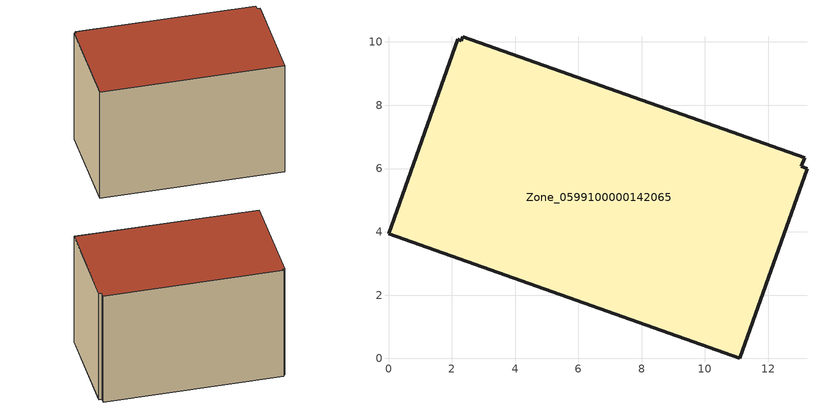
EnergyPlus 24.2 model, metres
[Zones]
Zone_0599100000142065
 floor ground (C_G): 2.35,10.17 13.15,6.34 13.04,6.07 13.22,6 11.09,0 0,3.93 2.18,10.08 2.3,10.04 z0.49
 wall outside (C_F): 11.09,0 13.22,6 13.04,6.07 13.15,6.34 2.35,10.17 2.3,10.04 2.18,10.08 0,3.93 11.09,0 z0.49:8.44
 roof outside (C_R): 13.15,6.34 2.35,10.17 2.3,10.04 2.18,10.08 0,3.93 11.09,0 13.22,6 13.04,6.07 z8.44
[BUILDING]
Pand.0599100000142065: North Axis=0; Terrain=City; Loads Convergence Tolerance Value=0.04; Temperature Convergence Tolerance Value=0.4; Solar Distribution=FullExterior; Maximum Number of Warmup Days=25; Minimum Number of Warmup Days=1
[Site:Location]
Rotterdam.The.Hague.AP_ZH_NLD Design_Conditions: Latitude=51.96; Longitude=4.45; Time Zone=1; Elevation=-4.5
[SITE:GROUNDTEMPERATURE:BUILDINGSURFACE]
18, 18, 18, 18, 18, 18, 18, 18, 18, 18, 18, 18
[MATERIAL] Thermal Absorptance=0.9; Solar Absorptance=0.7; Visible Absorptance=0.7
Name | Roughness | Thickness | Conductivity | Density | Specific Heat
G.TI.1965-1974 | MediumSmooth | 0.15 | 0.882353 | 540 | 1210
F.TI.1965-1974 | Rough | 0.3 | 0.697674 | 1920 | 840
R.TI.1965-1974 | MediumRough | 0.2 | 0.232558 | 1500 | 1000
[CONSTRUCTION]
C_G: G.TI.1965-1974
C_F: F.TI.1965-1974
C_R: R.TI.1965-1974
[ZONE]
Zone_0599100000142065: Type=1; Multiplier=1; Ceiling Height=Autocalculate; Volume=Autocalculate; Floor Area=autocalculate; Part of Total Floor Area=Yes
[ZONEINFILTRATION:DESIGNFLOWRATE]
Infil_Zone_0599100000142065: Zone or ZoneList or Space or SpaceList=Zone_0599100000142065; Schedule=AlwaysOn; Design Flow Rate Calculation Method=Flow/Area; Flow Rate per Floor Area=0.003; Constant Term Coefficient=1; Temperature Term Coefficient=0; Velocity Term Coefficient=0; Velocity Squared Term Coefficient=0
[HVACTEMPLATE:ZONE:IDEALLOADSAIRSYSTEM]
Zone_0599100000142065: Maximum Heating Supply Air Temperature=50; Minimum Cooling Supply Air Temperature=13; Maximum Heating Supply Air Humidity Ratio=0.0156; Minimum Cooling Supply Air Humidity Ratio=0.0077; Heating Limit=NoLimit; Cooling Limit=NoLimit; Dehumidification Control Type=ConstantSensibleHeatRatio; Cooling Sensible Heat Ratio=0.7; Dehumidification Setpoint=60; Humidification Control Type=None; Humidification Setpoint=30; Outdoor Air Method=None; Outdoor Air Flow Rate per Person=0.00944; Outdoor Air Flow Rate per Zone Floor Area=0; Outdoor Air Flow Rate per Zone=0; Demand Controlled Ventilation Type=None; Outdoor Air Economizer Type=NoEconomizer; Heat Recovery Type=None; Sensible Heat Recovery Effectiveness=0.7; Latent Heat Recovery Effectiveness=0.65
[ZONECONTROL:THERMOSTAT]
ThermostatControl_Zone_0599100000142065: Zone or ZoneList=Zone_0599100000142065; Control Type Schedule=DualSetpointControlType; Control 1=Thermostat_Zone_0599100000142065; Temperature Difference Between Cutout And Setpoint=0
[THERMOSTATSETPOINT:DUALSETPOINT]
Thermostat_Zone_0599100000142065: Heating Setpoint Temperature Schedule=HeatingSetpoint_Zone_0599100000142065; Cooling Setpoint Temperature Schedule=CoolingSetpoint_Zone_0599100000142065
[SCHEDULE:COMPACT]
HeatingSetpoint_Zone_0599100000142065: Through: 12/31, For: AllDays, Until: 24:00, 21
CoolingSetpoint_Zone_0599100000142065: Through: 12/31, For: AllDays, Until: 24:00, 24
DualSetpointControlType: Through: 12/31, For: AllDays, Until: 24:00, 4
AlwaysOn: Through: 12/31, For: AllDays, Until: 24:00, 1
